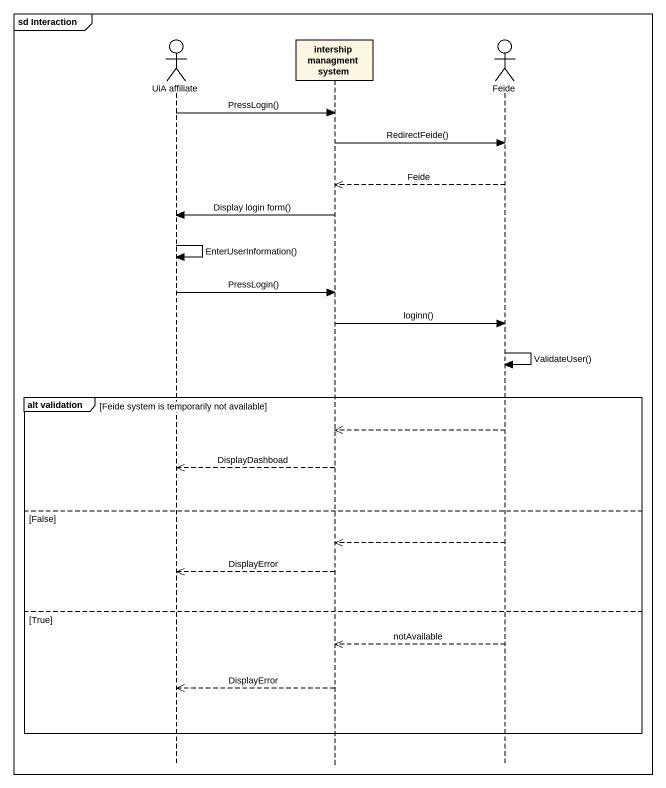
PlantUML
@startuml
mainframe sd Interaction
hide footbox
actor "UiA affiliate" as UiA_affiliate
participant "intership managment system" as intership_managment_system
actor Feide

UiA_affiliate -> intership_managment_system : PressLogin()
intership_managment_system -> Feide : RedirectFeide()
Feide -->> intership_managment_system : Feide
intership_managment_system -> UiA_affiliate : Display login form()
UiA_affiliate -> UiA_affiliate : EnterUserInformation()
UiA_affiliate -> intership_managment_system : PressLogin()
intership_managment_system -> Feide : loginn()
Feide -> Feide : ValidateUser()
group alt validation [Feide system is temporarily not available]
  Feide -->> intership_managment_system
  intership_managment_system -->> UiA_affiliate : DisplayDashboad
else False
  Feide -->> intership_managment_system
  intership_managment_system -->> UiA_affiliate : DisplayError
else True
  Feide -->> intership_managment_system : notAvailable
  intership_managment_system -->> UiA_affiliate : DisplayError
end
@enduml
